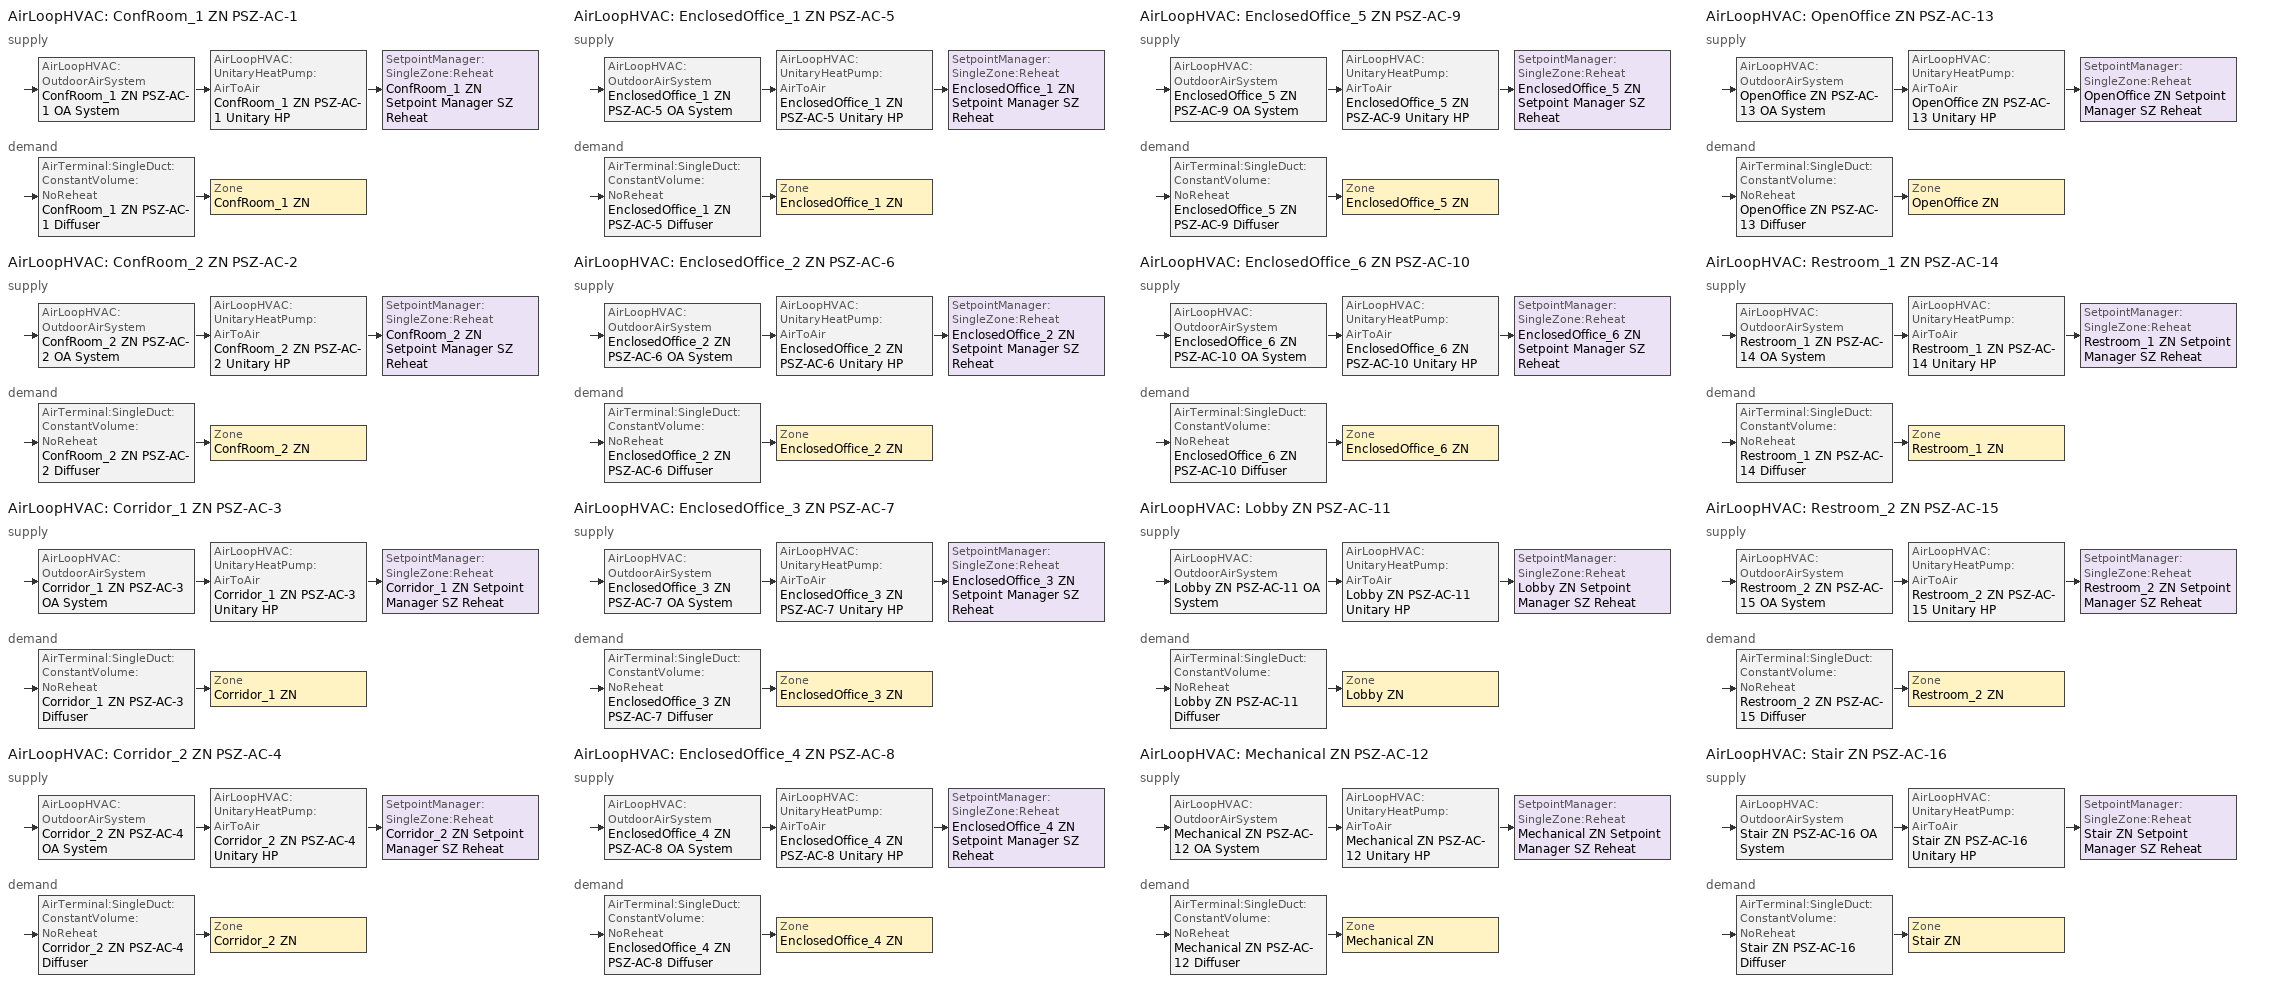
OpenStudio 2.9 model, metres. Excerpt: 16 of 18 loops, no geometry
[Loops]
AirLoopHVAC 'ConfRoom_1 ZN PSZ-AC-1'
 supply: AirLoopHVAC:OutdoorAirSystem 'ConfRoom_1 ZN PSZ-AC-1 OA System' > AirLoopHVAC:UnitaryHeatPump:AirToAir 'ConfRoom_1 ZN PSZ-AC-1 Unitary HP' > SetpointManager:SingleZone:Reheat 'ConfRoom_1 ZN Setpoint Manager SZ Reheat'
 demand: AirTerminal:SingleDuct:ConstantVolume:NoReheat 'ConfRoom_1 ZN PSZ-AC-1 Diffuser' > Zone 'ConfRoom_1 ZN'
AirLoopHVAC 'ConfRoom_2 ZN PSZ-AC-2'
 supply: AirLoopHVAC:OutdoorAirSystem 'ConfRoom_2 ZN PSZ-AC-2 OA System' > AirLoopHVAC:UnitaryHeatPump:AirToAir 'ConfRoom_2 ZN PSZ-AC-2 Unitary HP' > SetpointManager:SingleZone:Reheat 'ConfRoom_2 ZN Setpoint Manager SZ Reheat'
 demand: AirTerminal:SingleDuct:ConstantVolume:NoReheat 'ConfRoom_2 ZN PSZ-AC-2 Diffuser' > Zone 'ConfRoom_2 ZN'
AirLoopHVAC 'Corridor_1 ZN PSZ-AC-3'
 supply: AirLoopHVAC:OutdoorAirSystem 'Corridor_1 ZN PSZ-AC-3 OA System' > AirLoopHVAC:UnitaryHeatPump:AirToAir 'Corridor_1 ZN PSZ-AC-3 Unitary HP' > SetpointManager:SingleZone:Reheat 'Corridor_1 ZN Setpoint Manager SZ Reheat'
 demand: AirTerminal:SingleDuct:ConstantVolume:NoReheat 'Corridor_1 ZN PSZ-AC-3 Diffuser' > Zone 'Corridor_1 ZN'
AirLoopHVAC 'Corridor_2 ZN PSZ-AC-4'
 supply: AirLoopHVAC:OutdoorAirSystem 'Corridor_2 ZN PSZ-AC-4 OA System' > AirLoopHVAC:UnitaryHeatPump:AirToAir 'Corridor_2 ZN PSZ-AC-4 Unitary HP' > SetpointManager:SingleZone:Reheat 'Corridor_2 ZN Setpoint Manager SZ Reheat'
 demand: AirTerminal:SingleDuct:ConstantVolume:NoReheat 'Corridor_2 ZN PSZ-AC-4 Diffuser' > Zone 'Corridor_2 ZN'
AirLoopHVAC 'EnclosedOffice_1 ZN PSZ-AC-5'
 supply: AirLoopHVAC:OutdoorAirSystem 'EnclosedOffice_1 ZN PSZ-AC-5 OA System' > AirLoopHVAC:UnitaryHeatPump:AirToAir 'EnclosedOffice_1 ZN PSZ-AC-5 Unitary HP' > SetpointManager:SingleZone:Reheat 'EnclosedOffice_1 ZN Setpoint Manager SZ Reheat'
 demand: AirTerminal:SingleDuct:ConstantVolume:NoReheat 'EnclosedOffice_1 ZN PSZ-AC-5 Diffuser' > Zone 'EnclosedOffice_1 ZN'
AirLoopHVAC 'EnclosedOffice_2 ZN PSZ-AC-6'
 supply: AirLoopHVAC:OutdoorAirSystem 'EnclosedOffice_2 ZN PSZ-AC-6 OA System' > AirLoopHVAC:UnitaryHeatPump:AirToAir 'EnclosedOffice_2 ZN PSZ-AC-6 Unitary HP' > SetpointManager:SingleZone:Reheat 'EnclosedOffice_2 ZN Setpoint Manager SZ Reheat'
 demand: AirTerminal:SingleDuct:ConstantVolume:NoReheat 'EnclosedOffice_2 ZN PSZ-AC-6 Diffuser' > Zone 'EnclosedOffice_2 ZN'
AirLoopHVAC 'EnclosedOffice_3 ZN PSZ-AC-7'
 supply: AirLoopHVAC:OutdoorAirSystem 'EnclosedOffice_3 ZN PSZ-AC-7 OA System' > AirLoopHVAC:UnitaryHeatPump:AirToAir 'EnclosedOffice_3 ZN PSZ-AC-7 Unitary HP' > SetpointManager:SingleZone:Reheat 'EnclosedOffice_3 ZN Setpoint Manager SZ Reheat'
 demand: AirTerminal:SingleDuct:ConstantVolume:NoReheat 'EnclosedOffice_3 ZN PSZ-AC-7 Diffuser' > Zone 'EnclosedOffice_3 ZN'
AirLoopHVAC 'EnclosedOffice_4 ZN PSZ-AC-8'
 supply: AirLoopHVAC:OutdoorAirSystem 'EnclosedOffice_4 ZN PSZ-AC-8 OA System' > AirLoopHVAC:UnitaryHeatPump:AirToAir 'EnclosedOffice_4 ZN PSZ-AC-8 Unitary HP' > SetpointManager:SingleZone:Reheat 'EnclosedOffice_4 ZN Setpoint Manager SZ Reheat'
 demand: AirTerminal:SingleDuct:ConstantVolume:NoReheat 'EnclosedOffice_4 ZN PSZ-AC-8 Diffuser' > Zone 'EnclosedOffice_4 ZN'
AirLoopHVAC 'EnclosedOffice_5 ZN PSZ-AC-9'
 supply: AirLoopHVAC:OutdoorAirSystem 'EnclosedOffice_5 ZN PSZ-AC-9 OA System' > AirLoopHVAC:UnitaryHeatPump:AirToAir 'EnclosedOffice_5 ZN PSZ-AC-9 Unitary HP' > SetpointManager:SingleZone:Reheat 'EnclosedOffice_5 ZN Setpoint Manager SZ Reheat'
 demand: AirTerminal:SingleDuct:ConstantVolume:NoReheat 'EnclosedOffice_5 ZN PSZ-AC-9 Diffuser' > Zone 'EnclosedOffice_5 ZN'
AirLoopHVAC 'EnclosedOffice_6 ZN PSZ-AC-10'
 supply: AirLoopHVAC:OutdoorAirSystem 'EnclosedOffice_6 ZN PSZ-AC-10 OA System' > AirLoopHVAC:UnitaryHeatPump:AirToAir 'EnclosedOffice_6 ZN PSZ-AC-10 Unitary HP' > SetpointManager:SingleZone:Reheat 'EnclosedOffice_6 ZN Setpoint Manager SZ Reheat'
 demand: AirTerminal:SingleDuct:ConstantVolume:NoReheat 'EnclosedOffice_6 ZN PSZ-AC-10 Diffuser' > Zone 'EnclosedOffice_6 ZN'
AirLoopHVAC 'Lobby ZN PSZ-AC-11'
 supply: AirLoopHVAC:OutdoorAirSystem 'Lobby ZN PSZ-AC-11 OA System' > AirLoopHVAC:UnitaryHeatPump:AirToAir 'Lobby ZN PSZ-AC-11 Unitary HP' > SetpointManager:SingleZone:Reheat 'Lobby ZN Setpoint Manager SZ Reheat'
 demand: AirTerminal:SingleDuct:ConstantVolume:NoReheat 'Lobby ZN PSZ-AC-11 Diffuser' > Zone 'Lobby ZN'
AirLoopHVAC 'Mechanical ZN PSZ-AC-12'
 supply: AirLoopHVAC:OutdoorAirSystem 'Mechanical ZN PSZ-AC-12 OA System' > AirLoopHVAC:UnitaryHeatPump:AirToAir 'Mechanical ZN PSZ-AC-12 Unitary HP' > SetpointManager:SingleZone:Reheat 'Mechanical ZN Setpoint Manager SZ Reheat'
 demand: AirTerminal:SingleDuct:ConstantVolume:NoReheat 'Mechanical ZN PSZ-AC-12 Diffuser' > Zone 'Mechanical ZN'
AirLoopHVAC 'OpenOffice ZN PSZ-AC-13'
 supply: AirLoopHVAC:OutdoorAirSystem 'OpenOffice ZN PSZ-AC-13 OA System' > AirLoopHVAC:UnitaryHeatPump:AirToAir 'OpenOffice ZN PSZ-AC-13 Unitary HP' > SetpointManager:SingleZone:Reheat 'OpenOffice ZN Setpoint Manager SZ Reheat'
 demand: AirTerminal:SingleDuct:ConstantVolume:NoReheat 'OpenOffice ZN PSZ-AC-13 Diffuser' > Zone 'OpenOffice ZN'
AirLoopHVAC 'Restroom_1 ZN PSZ-AC-14'
 supply: AirLoopHVAC:OutdoorAirSystem 'Restroom_1 ZN PSZ-AC-14 OA System' > AirLoopHVAC:UnitaryHeatPump:AirToAir 'Restroom_1 ZN PSZ-AC-14 Unitary HP' > SetpointManager:SingleZone:Reheat 'Restroom_1 ZN Setpoint Manager SZ Reheat'
 demand: AirTerminal:SingleDuct:ConstantVolume:NoReheat 'Restroom_1 ZN PSZ-AC-14 Diffuser' > Zone 'Restroom_1 ZN'
AirLoopHVAC 'Restroom_2 ZN PSZ-AC-15'
 supply: AirLoopHVAC:OutdoorAirSystem 'Restroom_2 ZN PSZ-AC-15 OA System' > AirLoopHVAC:UnitaryHeatPump:AirToAir 'Restroom_2 ZN PSZ-AC-15 Unitary HP' > SetpointManager:SingleZone:Reheat 'Restroom_2 ZN Setpoint Manager SZ Reheat'
 demand: AirTerminal:SingleDuct:ConstantVolume:NoReheat 'Restroom_2 ZN PSZ-AC-15 Diffuser' > Zone 'Restroom_2 ZN'
AirLoopHVAC 'Stair ZN PSZ-AC-16'
 supply: AirLoopHVAC:OutdoorAirSystem 'Stair ZN PSZ-AC-16 OA System' > AirLoopHVAC:UnitaryHeatPump:AirToAir 'Stair ZN PSZ-AC-16 Unitary HP' > SetpointManager:SingleZone:Reheat 'Stair ZN Setpoint Manager SZ Reheat'
 demand: AirTerminal:SingleDuct:ConstantVolume:NoReheat 'Stair ZN PSZ-AC-16 Diffuser' > Zone 'Stair ZN'
[Sizing:Zone] Zone Cooling Design Supply Air Temperature Input Method=SupplyAirTemperature; Zone Cooling Design Supply Air Temperature {C}=12.7778; Zone Cooling Design Supply Air Temperature Difference {deltaC}=11.11; Zone Heating Design Supply Air Temperature Input Method=SupplyAirTemperature; Zone Heating Design Supply Air Temperature {C}=50; Zone Heating Design Supply Air Temperature Difference {deltaC}=11.11; Zone Cooling Design Supply Air Humidity Ratio {kg-H2O/kg-air}=0.0085; Zone Heating Design Supply Air Humidity Ratio {kg-H2O/kg-air}=0.008; Cooling Design Air Flow Method=DesignDay; Heating Design Air Flow Method=DesignDay; Account for Dedicated Outdoor Air System=No; Dedicated Outdoor Air System Control Strategy=NeutralSupplyAir; Dedicated Outdoor Air Low Setpoint Temperature for Design {C}=autosize; Dedicated Outdoor Air High Setpoint Temperature for Design {C}=autosize
ConfRoom_1 ZN; ConfRoom_2 ZN; Corridor_1 ZN; Corridor_2 ZN; EnclosedOffice_1 ZN; EnclosedOffice_2 ZN; EnclosedOffice_3 ZN; EnclosedOffice_4 ZN; EnclosedOffice_5 ZN; EnclosedOffice_6 ZN; Lobby ZN; Mechanical ZN; OpenOffice ZN; Restroom_1 ZN; Restroom_2 ZN; Stair ZN
[Zone equipment]
ConfRoom_1 ZN: ConfRoom_1 ZN PSZ-AC-1 Diffuser
ConfRoom_2 ZN: ConfRoom_2 ZN PSZ-AC-2 Diffuser
Corridor_1 ZN: Corridor_1 ZN PSZ-AC-3 Diffuser
Corridor_2 ZN: Corridor_2 ZN PSZ-AC-4 Diffuser
EnclosedOffice_1 ZN: EnclosedOffice_1 ZN PSZ-AC-5 Diffuser
EnclosedOffice_2 ZN: EnclosedOffice_2 ZN PSZ-AC-6 Diffuser
EnclosedOffice_3 ZN: EnclosedOffice_3 ZN PSZ-AC-7 Diffuser
EnclosedOffice_4 ZN: EnclosedOffice_4 ZN PSZ-AC-8 Diffuser
EnclosedOffice_5 ZN: EnclosedOffice_5 ZN PSZ-AC-9 Diffuser
EnclosedOffice_6 ZN: EnclosedOffice_6 ZN PSZ-AC-10 Diffuser
Lobby ZN: Lobby ZN PSZ-AC-11 Diffuser
Mechanical ZN: Mechanical ZN PSZ-AC-12 Diffuser
OpenOffice ZN: OpenOffice ZN PSZ-AC-13 Diffuser
Restroom_1 ZN: Restroom_1 ZN PSZ-AC-14 Diffuser
Restroom_2 ZN: Restroom_2 ZN PSZ-AC-15 Diffuser
Stair ZN: Stair ZN PSZ-AC-16 Diffuser
[AirLoopHVAC] Availability Schedule=OfficeSmall HVACOperationSchd; Design Supply Air Flow Rate {m3/s}=AutoSize
ConfRoom_1 ZN PSZ-AC-1; ConfRoom_2 ZN PSZ-AC-2; Corridor_1 ZN PSZ-AC-3; Corridor_2 ZN PSZ-AC-4; EnclosedOffice_1 ZN PSZ-AC-5; EnclosedOffice_2 ZN PSZ-AC-6; EnclosedOffice_3 ZN PSZ-AC-7; EnclosedOffice_4 ZN PSZ-AC-8; EnclosedOffice_5 ZN PSZ-AC-9; EnclosedOffice_6 ZN PSZ-AC-10; Lobby ZN PSZ-AC-11; Mechanical ZN PSZ-AC-12; OpenOffice ZN PSZ-AC-13; Restroom_1 ZN PSZ-AC-14; Restroom_2 ZN PSZ-AC-15; Stair ZN PSZ-AC-16
[Sizing:System] Type of Load to Size On=Sensible; Design Outdoor Air Flow Rate {m3/s}=Autosize; Central Heating Maximum System Air Flow Ratio=1; Preheat Design Temperature {C}=7.22222; Preheat Design Humidity Ratio {kg-H2O/kg-Air}=0.008; Precool Design Temperature {C}=12.7778; Precool Design Humidity Ratio {kg-H2O/kg-Air}=0.008; Central Cooling Design Supply Air Temperature {C}=12.7778; Central Heating Design Supply Air Temperature {C}=50; Sizing Option=Coincident; 100% Outdoor Air in Cooling=No; 100% Outdoor Air in Heating=No; Central Cooling Design Supply Air Humidity Ratio {kg-H2O/kg-Air}=0.0085; Central Heating Design Supply Air Humidity Ratio {kg-H2O/kg-Air}=0.008; Cooling Design Air Flow Method=DesignDay; Cooling Design Air Flow Rate {m3/s}=0; Heating Design Air Flow Method=DesignDay; Heating Design Air Flow Rate {m3/s}=0; System Outdoor Air Method=ZoneSum; Zone Maximum Outdoor Air Fraction=1; Cooling Supply Air Flow Rate Per Floor Area {m3/s-m2}=0.00996765; Cooling Fraction of Autosized Cooling Supply Air Flow Rate=1; Cooling Supply Air Flow Rate Per Unit Cooling Capacity {m3/s-W}=3.94755e-05; Heating Supply Air Flow Rate Per Floor Area {m3/s-m2}=0.00996765; Heating Fraction of Autosized Heating Supply Air Flow Rate=1; Heating Fraction of Autosized Cooling Supply Air Flow Rate=1; Heating Supply Air Flow Rate Per Unit Heating Capacity {m3/s-W}=3.15882e-05; Cooling Design Capacity Method=CoolingDesignCapacity; Cooling Design Capacity {W}=autosize; Cooling Design Capacity Per Floor Area {W/m2}=234.7; Fraction of Autosized Cooling Design Capacity=1; Heating Design Capacity Method=HeatingDesignCapacity; Heating Design Capacity {W}=autosize; Heating Design Capacity Per Floor Area {W/m2}=157; Fraction of Autosized Heating Design Capacity=1; Central Cooling Capacity Control Method=OnOff
ConfRoom_1 ZN PSZ-AC-1; ConfRoom_2 ZN PSZ-AC-2; Corridor_1 ZN PSZ-AC-3; Corridor_2 ZN PSZ-AC-4; EnclosedOffice_1 ZN PSZ-AC-5; EnclosedOffice_2 ZN PSZ-AC-6; EnclosedOffice_3 ZN PSZ-AC-7; EnclosedOffice_4 ZN PSZ-AC-8; EnclosedOffice_5 ZN PSZ-AC-9; EnclosedOffice_6 ZN PSZ-AC-10; Lobby ZN PSZ-AC-11; Mechanical ZN PSZ-AC-12; OpenOffice ZN PSZ-AC-13; Restroom_1 ZN PSZ-AC-14; Restroom_2 ZN PSZ-AC-15; Stair ZN PSZ-AC-16
[SetpointManager:SingleZone:Reheat] Minimum Supply Air Temperature {C}=12.7778; Maximum Supply Air Temperature {C}=50
Name | Control Zone
ConfRoom_1 ZN Setpoint Manager SZ Reheat | ConfRoom_1 ZN
ConfRoom_2 ZN Setpoint Manager SZ Reheat | ConfRoom_2 ZN
Corridor_1 ZN Setpoint Manager SZ Reheat | Corridor_1 ZN
Corridor_2 ZN Setpoint Manager SZ Reheat | Corridor_2 ZN
EnclosedOffice_1 ZN Setpoint Manager SZ Reheat | EnclosedOffice_1 ZN
EnclosedOffice_2 ZN Setpoint Manager SZ Reheat | EnclosedOffice_2 ZN
EnclosedOffice_3 ZN Setpoint Manager SZ Reheat | EnclosedOffice_3 ZN
EnclosedOffice_4 ZN Setpoint Manager SZ Reheat | EnclosedOffice_4 ZN
EnclosedOffice_5 ZN Setpoint Manager SZ Reheat | EnclosedOffice_5 ZN
EnclosedOffice_6 ZN Setpoint Manager SZ Reheat | EnclosedOffice_6 ZN
Lobby ZN Setpoint Manager SZ Reheat | Lobby ZN
Mechanical ZN Setpoint Manager SZ Reheat | Mechanical ZN
OpenOffice ZN Setpoint Manager SZ Reheat | OpenOffice ZN
Restroom_1 ZN Setpoint Manager SZ Reheat | Restroom_1 ZN
Restroom_2 ZN Setpoint Manager SZ Reheat | Restroom_2 ZN
Stair ZN Setpoint Manager SZ Reheat | Stair ZN
[Fan:OnOff] Availability Schedule=OfficeSmall HVACOperationSchd; Fan Total Efficiency=0.54; Pressure Rise {Pa}=622.722; Maximum Flow Rate {m3/s}=autosize; Motor Efficiency=0.9; Motor In Airstream Fraction=1
Name | Fan Power Ratio Function of Speed Ratio Curve | Fan Efficiency Ratio Function of Speed Ratio Curve
ConfRoom_1 ZN PSZ-AC-1 Fan | Fan On Off Power Curve | Fan On Off Efficiency Curve
ConfRoom_2 ZN PSZ-AC-2 Fan | Fan On Off Power Curve 1 | Fan On Off Efficiency Curve 1
Corridor_1 ZN PSZ-AC-3 Fan | Fan On Off Power Curve 2 | Fan On Off Efficiency Curve 2
Corridor_2 ZN PSZ-AC-4 Fan | Fan On Off Power Curve 3 | Fan On Off Efficiency Curve 3
EnclosedOffice_1 ZN PSZ-AC-5 Fan | Fan On Off Power Curve 4 | Fan On Off Efficiency Curve 4
EnclosedOffice_2 ZN PSZ-AC-6 Fan | Fan On Off Power Curve 5 | Fan On Off Efficiency Curve 5
EnclosedOffice_3 ZN PSZ-AC-7 Fan | Fan On Off Power Curve 6 | Fan On Off Efficiency Curve 6
EnclosedOffice_4 ZN PSZ-AC-8 Fan | Fan On Off Power Curve 7 | Fan On Off Efficiency Curve 7
EnclosedOffice_5 ZN PSZ-AC-9 Fan | Fan On Off Power Curve 8 | Fan On Off Efficiency Curve 8
EnclosedOffice_6 ZN PSZ-AC-10 Fan | Fan On Off Power Curve 9 | Fan On Off Efficiency Curve 9
Lobby ZN PSZ-AC-11 Fan | Fan On Off Power Curve 10 | Fan On Off Efficiency Curve 10
Mechanical ZN PSZ-AC-12 Fan | Fan On Off Power Curve 11 | Fan On Off Efficiency Curve 11
OpenOffice ZN PSZ-AC-13 Fan | Fan On Off Power Curve 12 | Fan On Off Efficiency Curve 12
Restroom_1 ZN PSZ-AC-14 Fan | Fan On Off Power Curve 13 | Fan On Off Efficiency Curve 13
Restroom_2 ZN PSZ-AC-15 Fan | Fan On Off Power Curve 14 | Fan On Off Efficiency Curve 14
Stair ZN PSZ-AC-16 Fan | Fan On Off Power Curve 15 | Fan On Off Efficiency Curve 15
[Coil:Heating:DX:SingleSpeed] Availability Schedule=Always On Discrete; Rated Total Heating Capacity {W}=Autosize; Rated COP {W/W}=3.3; Rated Air Flow Rate {m3/s}=Autosize; Rated Supply Fan Power Per Volume Flow Rate {W/(m3/s)}=773.3; Minimum Outdoor Dry-Bulb Temperature for Compressor Operation {C}=-12.2; Maximum Outdoor Dry-Bulb Temperature for Defrost Operation {C}=1.67; Crankcase Heater Capacity {W}=50; Maximum Outdoor Dry-Bulb Temperature for Crankcase Heater Operation {C}=4.4; Defrost Strategy=ReverseCycle; Defrost Control=OnDemand; Resistive Defrost Heater Capacity {W}=2000
Name | Total Heating Capacity Function of Temperature Curve | Total Heating Capacity Function of Flow Fraction Curve | Energy Input Ratio Function of Temperature Curve | Energy Input Ratio Function of Flow Fraction Curve | Part Load Fraction Correlation Curve | Defrost Energy Input Ratio Function of Temperature Curve
ConfRoom_1 ZN HP Htg Coil | ConfRoom_1 ZN HP Htg Coil Htg Cap Func of Temp Curve | ConfRoom_1 ZN HP Htg Coil Htg Cap Func of Flow Frac Curve | ConfRoom_1 ZN HP Htg Coil EIR Func of Temp Curve | ConfRoom_1 ZN HP Htg Coil EIR Func of Flow Frac Curve | ConfRoom_1 ZN HP Htg Coil PLR Correlation Curve | ConfRoom_1 ZN HP Htg Coil Defrost EIR Func of Temp Curve 1
ConfRoom_2 ZN HP Htg Coil | ConfRoom_2 ZN HP Htg Coil Htg Cap Func of Temp Curve | ConfRoom_2 ZN HP Htg Coil Htg Cap Func of Flow Frac Curve | ConfRoom_2 ZN HP Htg Coil EIR Func of Temp Curve | ConfRoom_2 ZN HP Htg Coil EIR Func of Flow Frac Curve | ConfRoom_2 ZN HP Htg Coil PLR Correlation Curve | ConfRoom_2 ZN HP Htg Coil Defrost EIR Func of Temp Curve 1
Corridor_1 ZN HP Htg Coil | Corridor_1 ZN HP Htg Coil Htg Cap Func of Temp Curve | Corridor_1 ZN HP Htg Coil Htg Cap Func of Flow Frac Curve | Corridor_1 ZN HP Htg Coil EIR Func of Temp Curve | Corridor_1 ZN HP Htg Coil EIR Func of Flow Frac Curve | Corridor_1 ZN HP Htg Coil PLR Correlation Curve | Corridor_1 ZN HP Htg Coil Defrost EIR Func of Temp Curve 1
Corridor_2 ZN HP Htg Coil | Corridor_2 ZN HP Htg Coil Htg Cap Func of Temp Curve | Corridor_2 ZN HP Htg Coil Htg Cap Func of Flow Frac Curve | Corridor_2 ZN HP Htg Coil EIR Func of Temp Curve | Corridor_2 ZN HP Htg Coil EIR Func of Flow Frac Curve | Corridor_2 ZN HP Htg Coil PLR Correlation Curve | Corridor_2 ZN HP Htg Coil Defrost EIR Func of Temp Curve 1
EnclosedOffice_1 ZN HP Htg Coil | EnclosedOffice_1 ZN HP Htg Coil Htg Cap Func of Temp Curve | EnclosedOffice_1 ZN HP Htg Coil Htg Cap Func of Flow Frac Curve | EnclosedOffice_1 ZN HP Htg Coil EIR Func of Temp Curve | EnclosedOffice_1 ZN HP Htg Coil EIR Func of Flow Frac Curve | EnclosedOffice_1 ZN HP Htg Coil PLR Correlation Curve | EnclosedOffice_1 ZN HP Htg Coil Defrost EIR Func of Temp Curve 1
EnclosedOffice_2 ZN HP Htg Coil | EnclosedOffice_2 ZN HP Htg Coil Htg Cap Func of Temp Curve | EnclosedOffice_2 ZN HP Htg Coil Htg Cap Func of Flow Frac Curve | EnclosedOffice_2 ZN HP Htg Coil EIR Func of Temp Curve | EnclosedOffice_2 ZN HP Htg Coil EIR Func of Flow Frac Curve | EnclosedOffice_2 ZN HP Htg Coil PLR Correlation Curve | EnclosedOffice_2 ZN HP Htg Coil Defrost EIR Func of Temp Curve 1
EnclosedOffice_3 ZN HP Htg Coil | EnclosedOffice_3 ZN HP Htg Coil Htg Cap Func of Temp Curve | EnclosedOffice_3 ZN HP Htg Coil Htg Cap Func of Flow Frac Curve | EnclosedOffice_3 ZN HP Htg Coil EIR Func of Temp Curve | EnclosedOffice_3 ZN HP Htg Coil EIR Func of Flow Frac Curve | EnclosedOffice_3 ZN HP Htg Coil PLR Correlation Curve | EnclosedOffice_3 ZN HP Htg Coil Defrost EIR Func of Temp Curve 1
EnclosedOffice_4 ZN HP Htg Coil | EnclosedOffice_4 ZN HP Htg Coil Htg Cap Func of Temp Curve | EnclosedOffice_4 ZN HP Htg Coil Htg Cap Func of Flow Frac Curve | EnclosedOffice_4 ZN HP Htg Coil EIR Func of Temp Curve | EnclosedOffice_4 ZN HP Htg Coil EIR Func of Flow Frac Curve | EnclosedOffice_4 ZN HP Htg Coil PLR Correlation Curve | EnclosedOffice_4 ZN HP Htg Coil Defrost EIR Func of Temp Curve 1
EnclosedOffice_5 ZN HP Htg Coil | EnclosedOffice_5 ZN HP Htg Coil Htg Cap Func of Temp Curve | EnclosedOffice_5 ZN HP Htg Coil Htg Cap Func of Flow Frac Curve | EnclosedOffice_5 ZN HP Htg Coil EIR Func of Temp Curve | EnclosedOffice_5 ZN HP Htg Coil EIR Func of Flow Frac Curve | EnclosedOffice_5 ZN HP Htg Coil PLR Correlation Curve | EnclosedOffice_5 ZN HP Htg Coil Defrost EIR Func of Temp Curve 1
EnclosedOffice_6 ZN HP Htg Coil | EnclosedOffice_6 ZN HP Htg Coil Htg Cap Func of Temp Curve | EnclosedOffice_6 ZN HP Htg Coil Htg Cap Func of Flow Frac Curve | EnclosedOffice_6 ZN HP Htg Coil EIR Func of Temp Curve | EnclosedOffice_6 ZN HP Htg Coil EIR Func of Flow Frac Curve | EnclosedOffice_6 ZN HP Htg Coil PLR Correlation Curve | EnclosedOffice_6 ZN HP Htg Coil Defrost EIR Func of Temp Curve 1
Lobby ZN HP Htg Coil | Lobby ZN HP Htg Coil Htg Cap Func of Temp Curve | Lobby ZN HP Htg Coil Htg Cap Func of Flow Frac Curve | Lobby ZN HP Htg Coil EIR Func of Temp Curve | Lobby ZN HP Htg Coil EIR Func of Flow Frac Curve | Lobby ZN HP Htg Coil PLR Correlation Curve | Lobby ZN HP Htg Coil Defrost EIR Func of Temp Curve 1
Mechanical ZN HP Htg Coil | Mechanical ZN HP Htg Coil Htg Cap Func of Temp Curve | Mechanical ZN HP Htg Coil Htg Cap Func of Flow Frac Curve | Mechanical ZN HP Htg Coil EIR Func of Temp Curve | Mechanical ZN HP Htg Coil EIR Func of Flow Frac Curve | Mechanical ZN HP Htg Coil PLR Correlation Curve | Mechanical ZN HP Htg Coil Defrost EIR Func of Temp Curve 1
OpenOffice ZN HP Htg Coil | OpenOffice ZN HP Htg Coil Htg Cap Func of Temp Curve | OpenOffice ZN HP Htg Coil Htg Cap Func of Flow Frac Curve | OpenOffice ZN HP Htg Coil EIR Func of Temp Curve | OpenOffice ZN HP Htg Coil EIR Func of Flow Frac Curve | OpenOffice ZN HP Htg Coil PLR Correlation Curve | OpenOffice ZN HP Htg Coil Defrost EIR Func of Temp Curve 1
Restroom_1 ZN HP Htg Coil | Restroom_1 ZN HP Htg Coil Htg Cap Func of Temp Curve | Restroom_1 ZN HP Htg Coil Htg Cap Func of Flow Frac Curve | Restroom_1 ZN HP Htg Coil EIR Func of Temp Curve | Restroom_1 ZN HP Htg Coil EIR Func of Flow Frac Curve | Restroom_1 ZN HP Htg Coil PLR Correlation Curve | Restroom_1 ZN HP Htg Coil Defrost EIR Func of Temp Curve 1
Restroom_2 ZN HP Htg Coil | Restroom_2 ZN HP Htg Coil Htg Cap Func of Temp Curve | Restroom_2 ZN HP Htg Coil Htg Cap Func of Flow Frac Curve | Restroom_2 ZN HP Htg Coil EIR Func of Temp Curve | Restroom_2 ZN HP Htg Coil EIR Func of Flow Frac Curve | Restroom_2 ZN HP Htg Coil PLR Correlation Curve | Restroom_2 ZN HP Htg Coil Defrost EIR Func of Temp Curve 1
Stair ZN HP Htg Coil | Stair ZN HP Htg Coil Htg Cap Func of Temp Curve | Stair ZN HP Htg Coil Htg Cap Func of Flow Frac Curve | Stair ZN HP Htg Coil EIR Func of Temp Curve | Stair ZN HP Htg Coil EIR Func of Flow Frac Curve | Stair ZN HP Htg Coil PLR Correlation Curve | Stair ZN HP Htg Coil Defrost EIR Func of Temp Curve 1
[Coil:Heating:Gas] Availability Schedule=Always On Discrete; Gas Burner Efficiency=0.8; Nominal Capacity {W}=AutoSize; Parasitic Electric Load {W}=0; Parasitic Gas Load {W}=0
ConfRoom_1 ZN PSZ-AC-1 Gas Backup Htg Coil; ConfRoom_2 ZN PSZ-AC-2 Gas Backup Htg Coil; Corridor_1 ZN PSZ-AC-3 Gas Backup Htg Coil; Corridor_2 ZN PSZ-AC-4 Gas Backup Htg Coil; EnclosedOffice_1 ZN PSZ-AC-5 Gas Backup Htg Coil; EnclosedOffice_2 ZN PSZ-AC-6 Gas Backup Htg Coil; EnclosedOffice_3 ZN PSZ-AC-7 Gas Backup Htg Coil; EnclosedOffice_4 ZN PSZ-AC-8 Gas Backup Htg Coil; EnclosedOffice_5 ZN PSZ-AC-9 Gas Backup Htg Coil; EnclosedOffice_6 ZN PSZ-AC-10 Gas Backup Htg Coil; Lobby ZN PSZ-AC-11 Gas Backup Htg Coil; Mechanical ZN PSZ-AC-12 Gas Backup Htg Coil; OpenOffice ZN PSZ-AC-13 Gas Backup Htg Coil; Restroom_1 ZN PSZ-AC-14 Gas Backup Htg Coil; Restroom_2 ZN PSZ-AC-15 Gas Backup Htg Coil; Stair ZN PSZ-AC-16 Gas Backup Htg Coil
[Coil:Cooling:DX:SingleSpeed] Availability Schedule=Always On Discrete; Rated Total Cooling Capacity {W}=autosize; Rated Sensible Heat Ratio=autosize; Rated COP {W/W}=3; Rated Air Flow Rate {m3/s}=autosize; Rated Evaporator Fan Power Per Volume Flow Rate {W/(m3/s)}=773.3; Condenser Type=AirCooled; Evaporative Condenser Effectiveness=0; Evaporative Condenser Air Flow Rate {m3/s}=Autosize; Evaporative Condenser Pump Rated Power Consumption {W}=Autosize; Crankcase Heater Capacity {W}=0; Maximum Outdoor Dry-Bulb Temperature for Crankcase Heater Operation {C}=0; Basin Heater Capacity {W/K}=0; Basin Heater Setpoint Temperature {C}=10
Name | Total Cooling Capacity Function of Temperature Curve | Total Cooling Capacity Function of Flow Fraction Curve | Energy Input Ratio Function of Temperature Curve | Energy Input Ratio Function of Flow Fraction Curve | Part Load Fraction Correlation Curve
ConfRoom_1 ZN PSZ-AC-1 1spd DX HP Clg Coil | Curve Biquadratic 3 | Curve Quadratic 6 | Curve Biquadratic 4 | Curve Quadratic 7 | Curve Quadratic 8
ConfRoom_2 ZN PSZ-AC-2 1spd DX HP Clg Coil | Curve Biquadratic 7 | Curve Quadratic 14 | Curve Biquadratic 8 | Curve Quadratic 15 | Curve Quadratic 16
Corridor_1 ZN PSZ-AC-3 1spd DX HP Clg Coil | Curve Biquadratic 11 | Curve Quadratic 22 | Curve Biquadratic 12 | Curve Quadratic 23 | Curve Quadratic 24
Corridor_2 ZN PSZ-AC-4 1spd DX HP Clg Coil | Curve Biquadratic 15 | Curve Quadratic 30 | Curve Biquadratic 16 | Curve Quadratic 31 | Curve Quadratic 32
EnclosedOffice_1 ZN PSZ-AC-5 1spd DX HP Clg Coil | Curve Biquadratic 19 | Curve Quadratic 38 | Curve Biquadratic 20 | Curve Quadratic 39 | Curve Quadratic 40
EnclosedOffice_2 ZN PSZ-AC-6 1spd DX HP Clg Coil | Curve Biquadratic 23 | Curve Quadratic 46 | Curve Biquadratic 24 | Curve Quadratic 47 | Curve Quadratic 48
EnclosedOffice_3 ZN PSZ-AC-7 1spd DX HP Clg Coil | Curve Biquadratic 27 | Curve Quadratic 54 | Curve Biquadratic 28 | Curve Quadratic 55 | Curve Quadratic 56
EnclosedOffice_4 ZN PSZ-AC-8 1spd DX HP Clg Coil | Curve Biquadratic 31 | Curve Quadratic 62 | Curve Biquadratic 32 | Curve Quadratic 63 | Curve Quadratic 64
EnclosedOffice_5 ZN PSZ-AC-9 1spd DX HP Clg Coil | Curve Biquadratic 35 | Curve Quadratic 70 | Curve Biquadratic 36 | Curve Quadratic 71 | Curve Quadratic 72
EnclosedOffice_6 ZN PSZ-AC-10 1spd DX HP Clg Coil | Curve Biquadratic 39 | Curve Quadratic 78 | Curve Biquadratic 40 | Curve Quadratic 79 | Curve Quadratic 80
Lobby ZN PSZ-AC-11 1spd DX HP Clg Coil | Curve Biquadratic 43 | Curve Quadratic 86 | Curve Biquadratic 44 | Curve Quadratic 87 | Curve Quadratic 88
Mechanical ZN PSZ-AC-12 1spd DX HP Clg Coil | Curve Biquadratic 47 | Curve Quadratic 94 | Curve Biquadratic 48 | Curve Quadratic 95 | Curve Quadratic 96
OpenOffice ZN PSZ-AC-13 1spd DX HP Clg Coil | Curve Biquadratic 51 | Curve Quadratic 102 | Curve Biquadratic 52 | Curve Quadratic 103 | Curve Quadratic 104
Restroom_1 ZN PSZ-AC-14 1spd DX HP Clg Coil | Curve Biquadratic 55 | Curve Quadratic 110 | Curve Biquadratic 56 | Curve Quadratic 111 | Curve Quadratic 112
Restroom_2 ZN PSZ-AC-15 1spd DX HP Clg Coil | Curve Biquadratic 59 | Curve Quadratic 118 | Curve Biquadratic 60 | Curve Quadratic 119 | Curve Quadratic 120
Stair ZN PSZ-AC-16 1spd DX HP Clg Coil | Curve Biquadratic 63 | Curve Quadratic 126 | Curve Biquadratic 64 | Curve Quadratic 127 | Curve Quadratic 128
[AirLoopHVAC:UnitaryHeatPump:AirToAir] Availability Schedule=Always On Discrete; Supply Air Flow Rate During Cooling Operation {m3/s}=Autosize; Supply Air Flow Rate During Heating Operation {m3/s}=Autosize; Maximum Supply Air Temperature from Supplemental Heater {C}=Autosize; Maximum Outdoor Dry-Bulb Temperature for Supplemental Heater Operation {C}=4.44444; Fan Placement=BlowThrough; Supply Air Fan Operating Mode Schedule=OfficeSmall HVACOperationSchd
Name | Controlling Zone or Thermostat Location | Supply Air Fan | Heating Coil | Cooling Coil | Supplemental Heating Coil
ConfRoom_1 ZN PSZ-AC-1 Unitary HP | ConfRoom_1 ZN | ConfRoom_1 ZN PSZ-AC-1 Fan | ConfRoom_1 ZN HP Htg Coil | ConfRoom_1 ZN PSZ-AC-1 1spd DX HP Clg Coil | ConfRoom_1 ZN PSZ-AC-1 Gas Backup Htg Coil
ConfRoom_2 ZN PSZ-AC-2 Unitary HP | ConfRoom_2 ZN | ConfRoom_2 ZN PSZ-AC-2 Fan | ConfRoom_2 ZN HP Htg Coil | ConfRoom_2 ZN PSZ-AC-2 1spd DX HP Clg Coil | ConfRoom_2 ZN PSZ-AC-2 Gas Backup Htg Coil
Corridor_1 ZN PSZ-AC-3 Unitary HP | Corridor_1 ZN | Corridor_1 ZN PSZ-AC-3 Fan | Corridor_1 ZN HP Htg Coil | Corridor_1 ZN PSZ-AC-3 1spd DX HP Clg Coil | Corridor_1 ZN PSZ-AC-3 Gas Backup Htg Coil
Corridor_2 ZN PSZ-AC-4 Unitary HP | Corridor_2 ZN | Corridor_2 ZN PSZ-AC-4 Fan | Corridor_2 ZN HP Htg Coil | Corridor_2 ZN PSZ-AC-4 1spd DX HP Clg Coil | Corridor_2 ZN PSZ-AC-4 Gas Backup Htg Coil
EnclosedOffice_1 ZN PSZ-AC-5 Unitary HP | EnclosedOffice_1 ZN | EnclosedOffice_1 ZN PSZ-AC-5 Fan | EnclosedOffice_1 ZN HP Htg Coil | EnclosedOffice_1 ZN PSZ-AC-5 1spd DX HP Clg Coil | EnclosedOffice_1 ZN PSZ-AC-5 Gas Backup Htg Coil
EnclosedOffice_2 ZN PSZ-AC-6 Unitary HP | EnclosedOffice_2 ZN | EnclosedOffice_2 ZN PSZ-AC-6 Fan | EnclosedOffice_2 ZN HP Htg Coil | EnclosedOffice_2 ZN PSZ-AC-6 1spd DX HP Clg Coil | EnclosedOffice_2 ZN PSZ-AC-6 Gas Backup Htg Coil
EnclosedOffice_3 ZN PSZ-AC-7 Unitary HP | EnclosedOffice_3 ZN | EnclosedOffice_3 ZN PSZ-AC-7 Fan | EnclosedOffice_3 ZN HP Htg Coil | EnclosedOffice_3 ZN PSZ-AC-7 1spd DX HP Clg Coil | EnclosedOffice_3 ZN PSZ-AC-7 Gas Backup Htg Coil
EnclosedOffice_4 ZN PSZ-AC-8 Unitary HP | EnclosedOffice_4 ZN | EnclosedOffice_4 ZN PSZ-AC-8 Fan | EnclosedOffice_4 ZN HP Htg Coil | EnclosedOffice_4 ZN PSZ-AC-8 1spd DX HP Clg Coil | EnclosedOffice_4 ZN PSZ-AC-8 Gas Backup Htg Coil
EnclosedOffice_5 ZN PSZ-AC-9 Unitary HP | EnclosedOffice_5 ZN | EnclosedOffice_5 ZN PSZ-AC-9 Fan | EnclosedOffice_5 ZN HP Htg Coil | EnclosedOffice_5 ZN PSZ-AC-9 1spd DX HP Clg Coil | EnclosedOffice_5 ZN PSZ-AC-9 Gas Backup Htg Coil
EnclosedOffice_6 ZN PSZ-AC-10 Unitary HP | EnclosedOffice_6 ZN | EnclosedOffice_6 ZN PSZ-AC-10 Fan | EnclosedOffice_6 ZN HP Htg Coil | EnclosedOffice_6 ZN PSZ-AC-10 1spd DX HP Clg Coil | EnclosedOffice_6 ZN PSZ-AC-10 Gas Backup Htg Coil
Lobby ZN PSZ-AC-11 Unitary HP | Lobby ZN | Lobby ZN PSZ-AC-11 Fan | Lobby ZN HP Htg Coil | Lobby ZN PSZ-AC-11 1spd DX HP Clg Coil | Lobby ZN PSZ-AC-11 Gas Backup Htg Coil
Mechanical ZN PSZ-AC-12 Unitary HP | Mechanical ZN | Mechanical ZN PSZ-AC-12 Fan | Mechanical ZN HP Htg Coil | Mechanical ZN PSZ-AC-12 1spd DX HP Clg Coil | Mechanical ZN PSZ-AC-12 Gas Backup Htg Coil
OpenOffice ZN PSZ-AC-13 Unitary HP | OpenOffice ZN | OpenOffice ZN PSZ-AC-13 Fan | OpenOffice ZN HP Htg Coil | OpenOffice ZN PSZ-AC-13 1spd DX HP Clg Coil | OpenOffice ZN PSZ-AC-13 Gas Backup Htg Coil
Restroom_1 ZN PSZ-AC-14 Unitary HP | Restroom_1 ZN | Restroom_1 ZN PSZ-AC-14 Fan | Restroom_1 ZN HP Htg Coil | Restroom_1 ZN PSZ-AC-14 1spd DX HP Clg Coil | Restroom_1 ZN PSZ-AC-14 Gas Backup Htg Coil
Restroom_2 ZN PSZ-AC-15 Unitary HP | Restroom_2 ZN | Restroom_2 ZN PSZ-AC-15 Fan | Restroom_2 ZN HP Htg Coil | Restroom_2 ZN PSZ-AC-15 1spd DX HP Clg Coil | Restroom_2 ZN PSZ-AC-15 Gas Backup Htg Coil
Stair ZN PSZ-AC-16 Unitary HP | Stair ZN | Stair ZN PSZ-AC-16 Fan | Stair ZN HP Htg Coil | Stair ZN PSZ-AC-16 1spd DX HP Clg Coil | Stair ZN PSZ-AC-16 Gas Backup Htg Coil
[Controller:OutdoorAir] Minimum Outdoor Air Flow Rate {m3/s}=autosize; Maximum Outdoor Air Flow Rate {m3/s}=Autosize; Economizer Control Type=NoEconomizer; Economizer Control Action Type=ModulateFlow; Economizer Maximum Limit Dry-Bulb Temperature {C}=28; Economizer Maximum Limit Enthalpy {J/kg}=64000; Lockout Type=NoLockout; Minimum Limit Type=FixedMinimum; Minimum Outdoor Air Schedule=OfficeSmall MinOA_Sched; High Humidity Control=No; Heat Recovery Bypass Control Type=BypassWhenWithinEconomizerLimits
Name | Controller Mechanical Ventilation
ConfRoom_1 ZN PSZ-AC-1 OA System Controller | Controller Mechanical Ventilation 1
ConfRoom_2 ZN PSZ-AC-2 OA System Controller | Controller Mechanical Ventilation 2
Corridor_1 ZN PSZ-AC-3 OA System Controller | Controller Mechanical Ventilation 3
Corridor_2 ZN PSZ-AC-4 OA System Controller | Controller Mechanical Ventilation 4
EnclosedOffice_1 ZN PSZ-AC-5 OA System Controller | Controller Mechanical Ventilation 5
EnclosedOffice_2 ZN PSZ-AC-6 OA System Controller | Controller Mechanical Ventilation 6
EnclosedOffice_3 ZN PSZ-AC-7 OA System Controller | Controller Mechanical Ventilation 7
EnclosedOffice_4 ZN PSZ-AC-8 OA System Controller | Controller Mechanical Ventilation 8
EnclosedOffice_5 ZN PSZ-AC-9 OA System Controller | Controller Mechanical Ventilation 9
EnclosedOffice_6 ZN PSZ-AC-10 OA System Controller | Controller Mechanical Ventilation 10
Lobby ZN PSZ-AC-11 OA System Controller | Controller Mechanical Ventilation 11
Mechanical ZN PSZ-AC-12 OA System Controller | Controller Mechanical Ventilation 12
OpenOffice ZN PSZ-AC-13 OA System Controller | Controller Mechanical Ventilation 13
Restroom_1 ZN PSZ-AC-14 OA System Controller | Controller Mechanical Ventilation 14
Restroom_2 ZN PSZ-AC-15 OA System Controller | Controller Mechanical Ventilation 15
Stair ZN PSZ-AC-16 OA System Controller | Controller Mechanical Ventilation 16
[Controller:MechanicalVentilation] Availability Schedule=Always On Discrete; System Outdoor Air Method=ZoneSum
Controller Mechanical Ventilation 1; Controller Mechanical Ventilation 2; Controller Mechanical Ventilation 3; Controller Mechanical Ventilation 4; Controller Mechanical Ventilation 5; Controller Mechanical Ventilation 6; Controller Mechanical Ventilation 7; Controller Mechanical Ventilation 8; Controller Mechanical Ventilation 9; Controller Mechanical Ventilation 10; Controller Mechanical Ventilation 11; Controller Mechanical Ventilation 12; Controller Mechanical Ventilation 13; Controller Mechanical Ventilation 14; Controller Mechanical Ventilation 15; Controller Mechanical Ventilation 16
[AirLoopHVAC:OutdoorAirSystem]
Name | Controller
ConfRoom_1 ZN PSZ-AC-1 OA System | ConfRoom_1 ZN PSZ-AC-1 OA System Controller
ConfRoom_2 ZN PSZ-AC-2 OA System | ConfRoom_2 ZN PSZ-AC-2 OA System Controller
Corridor_1 ZN PSZ-AC-3 OA System | Corridor_1 ZN PSZ-AC-3 OA System Controller
Corridor_2 ZN PSZ-AC-4 OA System | Corridor_2 ZN PSZ-AC-4 OA System Controller
EnclosedOffice_1 ZN PSZ-AC-5 OA System | EnclosedOffice_1 ZN PSZ-AC-5 OA System Controller
EnclosedOffice_2 ZN PSZ-AC-6 OA System | EnclosedOffice_2 ZN PSZ-AC-6 OA System Controller
EnclosedOffice_3 ZN PSZ-AC-7 OA System | EnclosedOffice_3 ZN PSZ-AC-7 OA System Controller
EnclosedOffice_4 ZN PSZ-AC-8 OA System | EnclosedOffice_4 ZN PSZ-AC-8 OA System Controller
EnclosedOffice_5 ZN PSZ-AC-9 OA System | EnclosedOffice_5 ZN PSZ-AC-9 OA System Controller
EnclosedOffice_6 ZN PSZ-AC-10 OA System | EnclosedOffice_6 ZN PSZ-AC-10 OA System Controller
Lobby ZN PSZ-AC-11 OA System | Lobby ZN PSZ-AC-11 OA System Controller
Mechanical ZN PSZ-AC-12 OA System | Mechanical ZN PSZ-AC-12 OA System Controller
OpenOffice ZN PSZ-AC-13 OA System | OpenOffice ZN PSZ-AC-13 OA System Controller
Restroom_1 ZN PSZ-AC-14 OA System | Restroom_1 ZN PSZ-AC-14 OA System Controller
Restroom_2 ZN PSZ-AC-15 OA System | Restroom_2 ZN PSZ-AC-15 OA System Controller
Stair ZN PSZ-AC-16 OA System | Stair ZN PSZ-AC-16 OA System Controller
[AirTerminal:SingleDuct:ConstantVolume:NoReheat] Availability Schedule=Always On Discrete; Maximum Air Flow Rate {m3/s}=AutoSize
ConfRoom_1 ZN PSZ-AC-1 Diffuser; ConfRoom_2 ZN PSZ-AC-2 Diffuser; Corridor_1 ZN PSZ-AC-3 Diffuser; Corridor_2 ZN PSZ-AC-4 Diffuser; EnclosedOffice_1 ZN PSZ-AC-5 Diffuser; EnclosedOffice_2 ZN PSZ-AC-6 Diffuser; EnclosedOffice_3 ZN PSZ-AC-7 Diffuser; EnclosedOffice_4 ZN PSZ-AC-8 Diffuser; EnclosedOffice_5 ZN PSZ-AC-9 Diffuser; EnclosedOffice_6 ZN PSZ-AC-10 Diffuser; Lobby ZN PSZ-AC-11 Diffuser; Mechanical ZN PSZ-AC-12 Diffuser; OpenOffice ZN PSZ-AC-13 Diffuser; Restroom_1 ZN PSZ-AC-14 Diffuser; Restroom_2 ZN PSZ-AC-15 Diffuser; Stair ZN PSZ-AC-16 Diffuser
[Schedule:Constant]
Always On Discrete: Value=1
[Schedule:Ruleset]
Name | Default Day Schedule | Summer Design Day Schedule | Winter Design Day Schedule
OfficeSmall HVACOperationSchd | OfficeSmall HVACOperationSchd Default | OfficeSmall HVACOperationSchd Summer Design Day | OfficeSmall HVACOperationSchd Winter Design Day
OfficeSmall MinOA_Sched | OfficeSmall MinOA_Sched Default | OfficeSmall MinOA_Sched Summer Design Day | OfficeSmall MinOA_Sched Winter Design Day
[Schedule:Day]
OfficeSmall HVACOperationSchd Default; OfficeSmall HVACOperationSchd Winter Design Day: 24, 0, 0
OfficeSmall HVACOperationSchd Summer Design Day; OfficeSmall HVACOperationSchd SmrDsn|Wkdy Day: 6, 0, 0, 19, 0, 1, 24, 0, 0
OfficeSmall MinOA_Sched Default; OfficeSmall MinOA_Sched Winter Design Day; OfficeSmall MinOA_Sched Summer Design Day: 24, 0, 1
[Schedule:Rule]
Schedule Rule 11: Schedule Ruleset=OfficeSmall HVACOperationSchd; Rule Order=0; Day Schedule=OfficeSmall HVACOperationSchd SmrDsn|Wkdy Day; Apply Monday=Yes; Apply Tuesday=Yes; Apply Wednesday=Yes; Apply Thursday=Yes; Apply Friday=Yes; Date Specification Type=DateRange; Start Month=1; Start Day=1; End Month=12; End Day=31
[Curve:Exponent] Coefficient1 Constant=1; Coefficient2 Constant=0; Coefficient3 Constant=0; Minimum Value of x=0; Maximum Value of x=1
Fan On Off Power Curve; Fan On Off Power Curve 1; Fan On Off Power Curve 2; Fan On Off Power Curve 3; Fan On Off Power Curve 4; Fan On Off Power Curve 5; Fan On Off Power Curve 6; Fan On Off Power Curve 7; Fan On Off Power Curve 8; Fan On Off Power Curve 9; Fan On Off Power Curve 10; Fan On Off Power Curve 11; Fan On Off Power Curve 12; Fan On Off Power Curve 13; Fan On Off Power Curve 14; Fan On Off Power Curve 15
[Curve:Cubic]
Name | Coefficient1 Constant | Coefficient2 x | Coefficient3 x**2 | Coefficient4 x**3 | Minimum Value of x | Maximum Value of x
Fan On Off Efficiency Curve; Fan On Off Efficiency Curve 1; Fan On Off Efficiency Curve 2; Fan On Off Efficiency Curve 3; Fan On Off Efficiency Curve 4; Fan On Off Efficiency Curve 5; Fan On Off Efficiency Curve 6; Fan On Off Efficiency Curve 7; Fan On Off Efficiency Curve 8; Fan On Off Efficiency Curve 9; Fan On Off Efficiency Curve 10; Fan On Off Efficiency Curve 11; Fan On Off Efficiency Curve 12; Fan On Off Efficiency Curve 13; Fan On Off Efficiency Curve 14; Fan On Off Efficiency Curve 15 | 1 | 0 | 0 | 0 | 0 | 1
ConfRoom_1 ZN HP Htg Coil Htg Cap Func of Temp Curve; ConfRoom_2 ZN HP Htg Coil Htg Cap Func of Temp Curve; Corridor_1 ZN HP Htg Coil Htg Cap Func of Temp Curve; Corridor_2 ZN HP Htg Coil Htg Cap Func of Temp Curve; EnclosedOffice_1 ZN HP Htg Coil Htg Cap Func of Temp Curve; EnclosedOffice_2 ZN HP Htg Coil Htg Cap Func of Temp Curve; EnclosedOffice_3 ZN HP Htg Coil Htg Cap Func of Temp Curve; EnclosedOffice_4 ZN HP Htg Coil Htg Cap Func of Temp Curve; EnclosedOffice_5 ZN HP Htg Coil Htg Cap Func of Temp Curve; EnclosedOffice_6 ZN HP Htg Coil Htg Cap Func of Temp Curve; Lobby ZN HP Htg Coil Htg Cap Func of Temp Curve; Mechanical ZN HP Htg Coil Htg Cap Func of Temp Curve; OpenOffice ZN HP Htg Coil Htg Cap Func of Temp Curve; Restroom_1 ZN HP Htg Coil Htg Cap Func of Temp Curve; Restroom_2 ZN HP Htg Coil Htg Cap Func of Temp Curve; Stair ZN HP Htg Coil Htg Cap Func of Temp Curve | 0.758746 | 0.027626 | 0.000148716 | 3.4992e-06 | -20 | 20
ConfRoom_1 ZN HP Htg Coil Htg Cap Func of Flow Frac Curve; ConfRoom_2 ZN HP Htg Coil Htg Cap Func of Flow Frac Curve; Corridor_1 ZN HP Htg Coil Htg Cap Func of Flow Frac Curve; Corridor_2 ZN HP Htg Coil Htg Cap Func of Flow Frac Curve; EnclosedOffice_1 ZN HP Htg Coil Htg Cap Func of Flow Frac Curve; EnclosedOffice_2 ZN HP Htg Coil Htg Cap Func of Flow Frac Curve; EnclosedOffice_3 ZN HP Htg Coil Htg Cap Func of Flow Frac Curve; EnclosedOffice_4 ZN HP Htg Coil Htg Cap Func of Flow Frac Curve; EnclosedOffice_5 ZN HP Htg Coil Htg Cap Func of Flow Frac Curve; EnclosedOffice_6 ZN HP Htg Coil Htg Cap Func of Flow Frac Curve; Lobby ZN HP Htg Coil Htg Cap Func of Flow Frac Curve; Mechanical ZN HP Htg Coil Htg Cap Func of Flow Frac Curve; OpenOffice ZN HP Htg Coil Htg Cap Func of Flow Frac Curve; Restroom_1 ZN HP Htg Coil Htg Cap Func of Flow Frac Curve; Restroom_2 ZN HP Htg Coil Htg Cap Func of Flow Frac Curve; Stair ZN HP Htg Coil Htg Cap Func of Flow Frac Curve | 0.84 | 0.16 | 0 | 0 | 0.5 | 1.5
ConfRoom_1 ZN HP Htg Coil EIR Func of Temp Curve; ConfRoom_2 ZN HP Htg Coil EIR Func of Temp Curve; Corridor_1 ZN HP Htg Coil EIR Func of Temp Curve; Corridor_2 ZN HP Htg Coil EIR Func of Temp Curve; EnclosedOffice_1 ZN HP Htg Coil EIR Func of Temp Curve; EnclosedOffice_2 ZN HP Htg Coil EIR Func of Temp Curve; EnclosedOffice_3 ZN HP Htg Coil EIR Func of Temp Curve; EnclosedOffice_4 ZN HP Htg Coil EIR Func of Temp Curve; EnclosedOffice_5 ZN HP Htg Coil EIR Func of Temp Curve; EnclosedOffice_6 ZN HP Htg Coil EIR Func of Temp Curve; Lobby ZN HP Htg Coil EIR Func of Temp Curve; Mechanical ZN HP Htg Coil EIR Func of Temp Curve; OpenOffice ZN HP Htg Coil EIR Func of Temp Curve; Restroom_1 ZN HP Htg Coil EIR Func of Temp Curve; Restroom_2 ZN HP Htg Coil EIR Func of Temp Curve; Stair ZN HP Htg Coil EIR Func of Temp Curve | 1.19248 | -0.0300438 | 0.00103745 | -2.3328e-05 | -20 | 20
[Curve:Quadratic]
Name | Coefficient1 Constant | Coefficient2 x | Coefficient3 x**2 | Minimum Value of x | Maximum Value of x
ConfRoom_1 ZN HP Htg Coil EIR Func of Flow Frac Curve; ConfRoom_2 ZN HP Htg Coil EIR Func of Flow Frac Curve; Corridor_1 ZN HP Htg Coil EIR Func of Flow Frac Curve; Corridor_2 ZN HP Htg Coil EIR Func of Flow Frac Curve; EnclosedOffice_1 ZN HP Htg Coil EIR Func of Flow Frac Curve; EnclosedOffice_2 ZN HP Htg Coil EIR Func of Flow Frac Curve; EnclosedOffice_3 ZN HP Htg Coil EIR Func of Flow Frac Curve; EnclosedOffice_4 ZN HP Htg Coil EIR Func of Flow Frac Curve; EnclosedOffice_5 ZN HP Htg Coil EIR Func of Flow Frac Curve; EnclosedOffice_6 ZN HP Htg Coil EIR Func of Flow Frac Curve; Lobby ZN HP Htg Coil EIR Func of Flow Frac Curve; Mechanical ZN HP Htg Coil EIR Func of Flow Frac Curve; OpenOffice ZN HP Htg Coil EIR Func of Flow Frac Curve; Restroom_1 ZN HP Htg Coil EIR Func of Flow Frac Curve; Restroom_2 ZN HP Htg Coil EIR Func of Flow Frac Curve; Stair ZN HP Htg Coil EIR Func of Flow Frac Curve | 1.3824 | -0.4336 | 0.0512 | 0 | 1
ConfRoom_1 ZN HP Htg Coil PLR Correlation Curve; Curve Quadratic 8; ConfRoom_2 ZN HP Htg Coil PLR Correlation Curve; Curve Quadratic 16; Corridor_1 ZN HP Htg Coil PLR Correlation Curve; Curve Quadratic 24; Corridor_2 ZN HP Htg Coil PLR Correlation Curve; Curve Quadratic 32; EnclosedOffice_1 ZN HP Htg Coil PLR Correlation Curve; Curve Quadratic 40; EnclosedOffice_2 ZN HP Htg Coil PLR Correlation Curve; Curve Quadratic 48; EnclosedOffice_3 ZN HP Htg Coil PLR Correlation Curve; Curve Quadratic 56; EnclosedOffice_4 ZN HP Htg Coil PLR Correlation Curve; Curve Quadratic 64; EnclosedOffice_5 ZN HP Htg Coil PLR Correlation Curve; Curve Quadratic 72; EnclosedOffice_6 ZN HP Htg Coil PLR Correlation Curve; Curve Quadratic 80; Lobby ZN HP Htg Coil PLR Correlation Curve; Curve Quadratic 88; Mechanical ZN HP Htg Coil PLR Correlation Curve; Curve Quadratic 96; OpenOffice ZN HP Htg Coil PLR Correlation Curve; Curve Quadratic 104; Restroom_1 ZN HP Htg Coil PLR Correlation Curve; Curve Quadratic 112; Restroom_2 ZN HP Htg Coil PLR Correlation Curve; Curve Quadratic 120; Stair ZN HP Htg Coil PLR Correlation Curve; Curve Quadratic 128 | 0.85 | 0.15 | 0 | 0 | 1
Curve Quadratic 6; Curve Quadratic 14; Curve Quadratic 22; Curve Quadratic 30; Curve Quadratic 38; Curve Quadratic 46; Curve Quadratic 54; Curve Quadratic 62; Curve Quadratic 70; Curve Quadratic 78; Curve Quadratic 86; Curve Quadratic 94; Curve Quadratic 102; Curve Quadratic 110; Curve Quadratic 118; Curve Quadratic 126 | 0.8 | 0.2 | 0 | 0.5 | 1.5
Curve Quadratic 7; Curve Quadratic 15; Curve Quadratic 23; Curve Quadratic 31; Curve Quadratic 39; Curve Quadratic 47; Curve Quadratic 55; Curve Quadratic 63; Curve Quadratic 71; Curve Quadratic 79; Curve Quadratic 87; Curve Quadratic 95; Curve Quadratic 103; Curve Quadratic 111; Curve Quadratic 119; Curve Quadratic 127 | 1.156 | -0.1816 | 0.0256 | 0.5 | 1.5
[Curve:Biquadratic]
Name | Coefficient1 Constant | Coefficient2 x | Coefficient3 x**2 | Coefficient4 y | Coefficient5 y**2 | Coefficient6 x*y | Minimum Value of x | Maximum Value of x | Minimum Value of y | Maximum Value of y
ConfRoom_1 ZN HP Htg Coil Defrost EIR Func of Temp Curve 1; ConfRoom_2 ZN HP Htg Coil Defrost EIR Func of Temp Curve 1; Corridor_1 ZN HP Htg Coil Defrost EIR Func of Temp Curve 1; Corridor_2 ZN HP Htg Coil Defrost EIR Func of Temp Curve 1; EnclosedOffice_1 ZN HP Htg Coil Defrost EIR Func of Temp Curve 1; EnclosedOffice_2 ZN HP Htg Coil Defrost EIR Func of Temp Curve 1; EnclosedOffice_3 ZN HP Htg Coil Defrost EIR Func of Temp Curve 1; EnclosedOffice_4 ZN HP Htg Coil Defrost EIR Func of Temp Curve 1; EnclosedOffice_5 ZN HP Htg Coil Defrost EIR Func of Temp Curve 1; EnclosedOffice_6 ZN HP Htg Coil Defrost EIR Func of Temp Curve 1; Lobby ZN HP Htg Coil Defrost EIR Func of Temp Curve 1; Mechanical ZN HP Htg Coil Defrost EIR Func of Temp Curve 1; OpenOffice ZN HP Htg Coil Defrost EIR Func of Temp Curve 1; Restroom_1 ZN HP Htg Coil Defrost EIR Func of Temp Curve 1; Restroom_2 ZN HP Htg Coil Defrost EIR Func of Temp Curve 1; Stair ZN HP Htg Coil Defrost EIR Func of Temp Curve 1 | 0.297145 | 0.0430933 | -0.000748766 | 0.00597727 | 0.000482112 | -0.000956448 | -23.3333 | 29.44444 | -23.3333 | 29.44444
Curve Biquadratic 3; Curve Biquadratic 7; Curve Biquadratic 11; Curve Biquadratic 15; Curve Biquadratic 19; Curve Biquadratic 23; Curve Biquadratic 27; Curve Biquadratic 31; Curve Biquadratic 35; Curve Biquadratic 39; Curve Biquadratic 43; Curve Biquadratic 47; Curve Biquadratic 51; Curve Biquadratic 55; Curve Biquadratic 59; Curve Biquadratic 63 | 0.766956 | 0.0107756 | -4.14703e-05 | 0.00134961 | -0.000261144 | 0.000457488 | 12.78 | 23.89 | 21.1 | 46.1
Curve Biquadratic 4; Curve Biquadratic 8; Curve Biquadratic 12; Curve Biquadratic 16; Curve Biquadratic 20; Curve Biquadratic 24; Curve Biquadratic 28; Curve Biquadratic 32; Curve Biquadratic 36; Curve Biquadratic 40; Curve Biquadratic 44; Curve Biquadratic 48; Curve Biquadratic 52; Curve Biquadratic 56; Curve Biquadratic 60; Curve Biquadratic 64 | 0.297145 | 0.0430933 | -0.000748766 | 0.00597727 | 0.000482112 | -0.000956448 | 12.78 | 23.89 | 21.1 | 46.1
